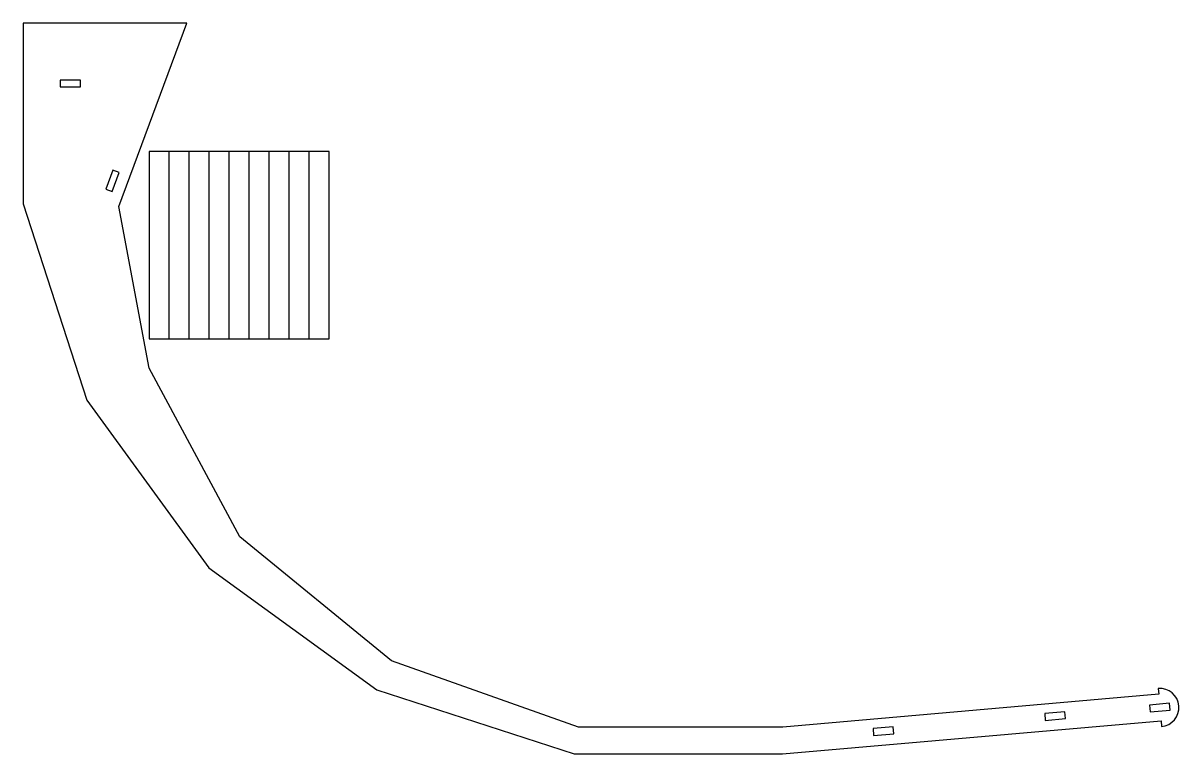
# Model space of a CAD drawing. Header units: millimetres. Extents: x -213 to 394, y 286 to 670.
import ezdxf

# ---------------------------------------------------------------- set-up
doc = ezdxf.new("R2010")
doc.units = ezdxf.units.MM

msp = doc.modelspace()

# ---------------------------------------------------------------- linework, layer by layer
at = {"color": 7, "linetype": 'Continuous', "lineweight": 25}
for p, q in [((-127.11, 670.12), (-213.2, 670.12)), ((-213.2, 670.12), (-213.2, 575.03)), ((-162.87, 573.57), (-127.11, 670.12)), ((-183.1, 640.12), (-193.7, 640.12)), ((-193.7, 640.12), (-193.7, 636.52)), ((-183.1, 636.52), (-183.1, 640.12)), ((-193.7, 636.52), (-183.1, 636.52)), ((-146.85, 602.49), (-146.85, 503.99)), ((-166.01, 592.74), (-169.69, 582.8)), ((-166.31, 581.55), (-162.63, 591.49)), ((-162.63, 591.49), (-166.01, 592.74)), ((-169.69, 582.8), (-166.31, 581.55)), ((-213.2, 575.03), (-179.67, 471.82)), ((-146.86, 488.54), (-162.87, 573.57)), ((-99.18, 399.91), (-146.86, 488.54)), ((-179.67, 471.82), (-115.54, 383.55)), ((-19.5, 334.65), (-99.18, 399.91)), ((-115.54, 383.55), (-27.26, 319.41)), ((78.74, 299.79), (-19.5, 334.65)), ((-27.26, 319.41), (76.51, 285.7)), ((383.86, 317.05), (186.23, 299.76)), ((383.6, 320.04), (383.86, 317.05)), ((389.59, 312.33), (379.03, 311.41)), ((379.03, 311.41), (379.35, 307.82)), ((389.91, 308.75), (389.59, 312.33)), ((334.48, 307.81), (323.92, 306.89)), ((323.92, 306.89), (324.23, 303.3)), ((324.23, 303.3), (334.79, 304.23)), ((334.79, 304.23), (334.48, 307.81)), ((379.35, 307.82), (389.91, 308.75)), ((186.23, 299.76), (78.74, 299.79)), ((186.1, 285.7), (385.08, 303.1)), ((244.22, 299.92), (233.66, 298.99)), ((233.66, 298.99), (233.98, 295.41)), ((244.54, 296.33), (244.22, 299.92)), ((385.08, 303.1), (385.34, 300.12)), ((233.98, 295.41), (244.54, 296.33)), ((76.51, 285.7), (186.1, 285.7))]:
    msp.add_line(p, q, dxfattribs=at)
for p, q in [((-136.35, 602.49), (-146.85, 602.49)), ((-136.35, 503.99), (-136.35, 602.49)), ((-125.85, 602.49), (-136.35, 602.49)), ((-125.85, 503.99), (-125.85, 602.49)), ((-115.35, 602.49), (-125.85, 602.49)), ((-115.35, 503.99), (-115.35, 602.49)), ((-104.85, 602.49), (-115.35, 602.49)), ((-104.85, 503.99), (-104.85, 602.49)), ((-94.35, 602.49), (-104.85, 602.49)), ((-94.35, 503.99), (-94.35, 602.49)), ((-83.85, 602.49), (-94.35, 602.49)), ((-83.85, 503.99), (-83.85, 602.49)), ((-73.35, 602.49), (-83.85, 602.49)), ((-73.35, 503.99), (-73.35, 602.49)), ((-62.85, 602.49), (-73.35, 602.49)), ((-62.85, 503.99), (-62.85, 602.49)), ((-52.35, 602.49), (-62.85, 602.49)), ((-52.35, 503.99), (-52.35, 602.49)), ((-146.85, 503.99), (-136.35, 503.99)), ((-136.35, 503.99), (-125.85, 503.99)), ((-125.85, 503.99), (-115.35, 503.99)), ((-115.35, 503.99), (-104.85, 503.99)), ((-104.85, 503.99), (-94.35, 503.99)), ((-94.35, 503.99), (-83.85, 503.99)), ((-83.85, 503.99), (-73.35, 503.99)), ((-73.35, 503.99), (-62.85, 503.99)), ((-62.85, 503.99), (-52.35, 503.99))]:
    msp.add_line(p, q)
msp.add_arc((384.47, 310.08), 10, 275, 95, dxfattribs=at)

doc.saveas('drawing.dxf')
